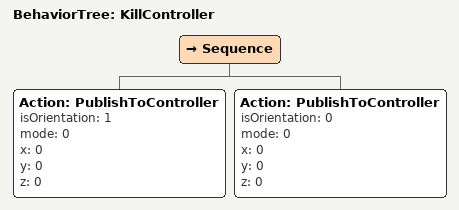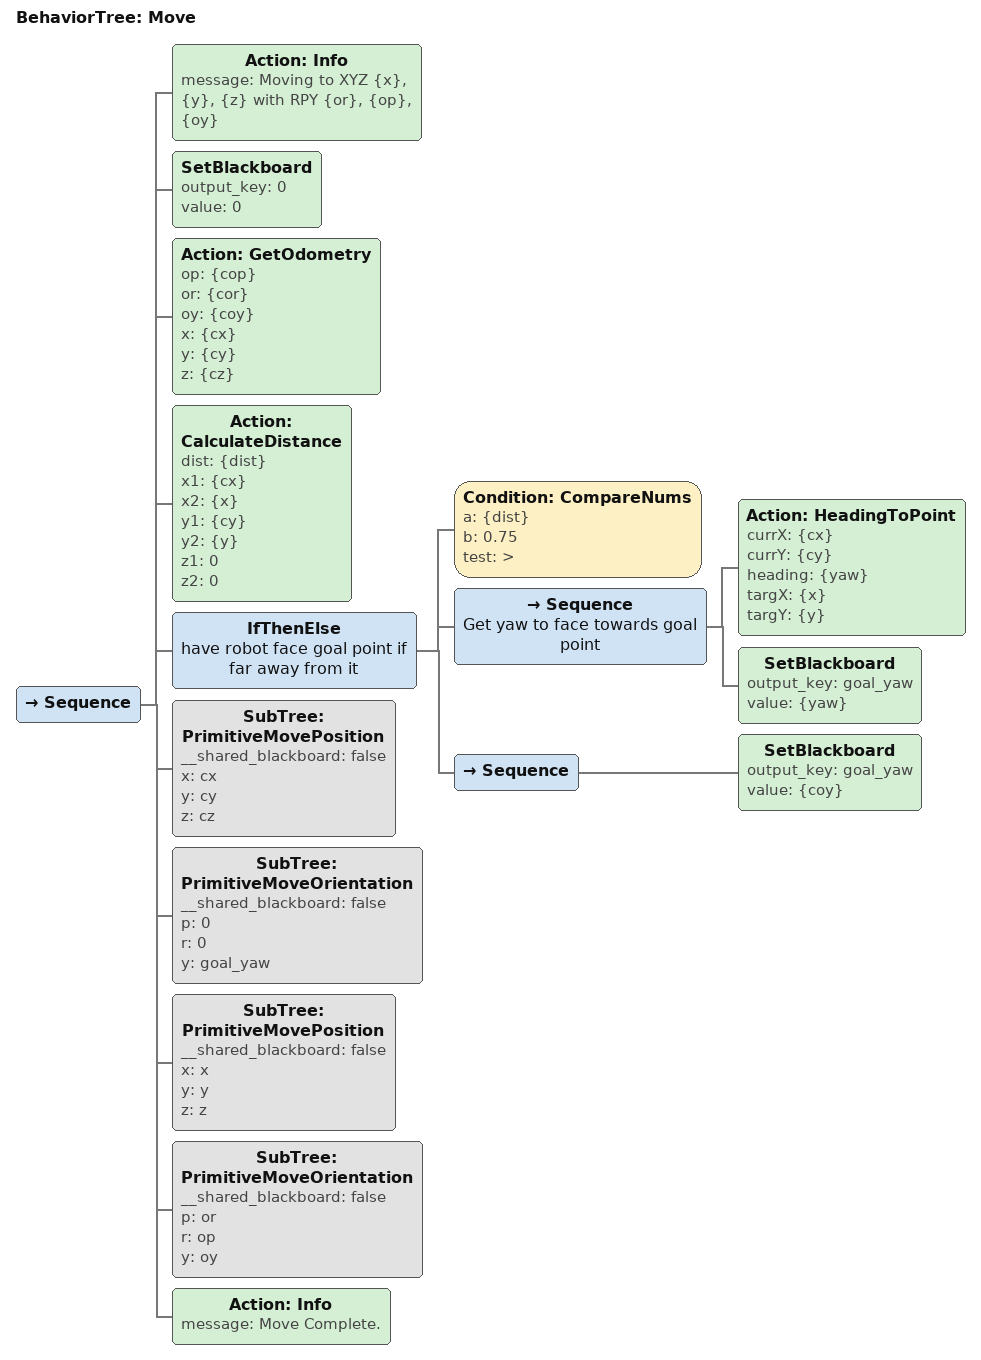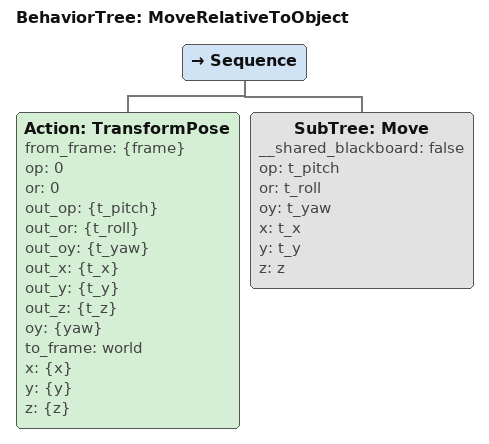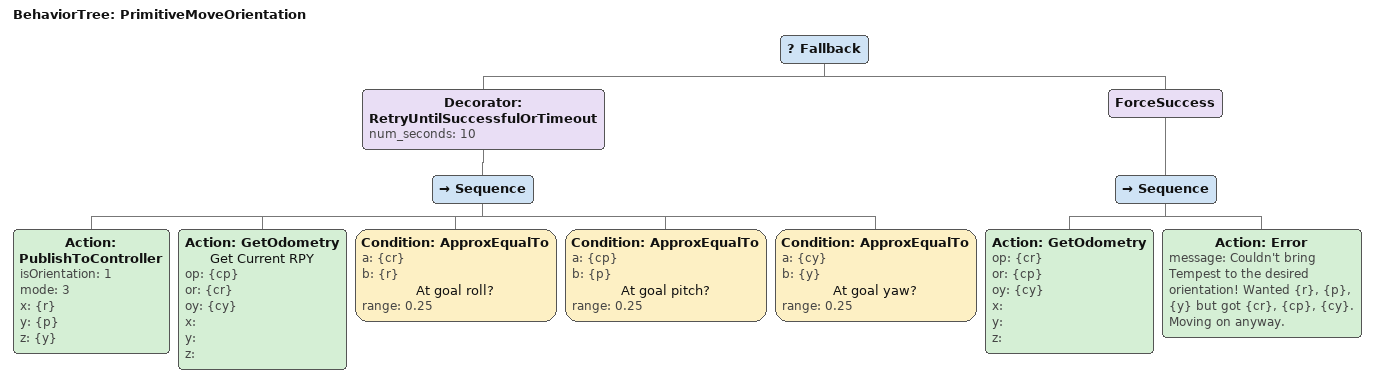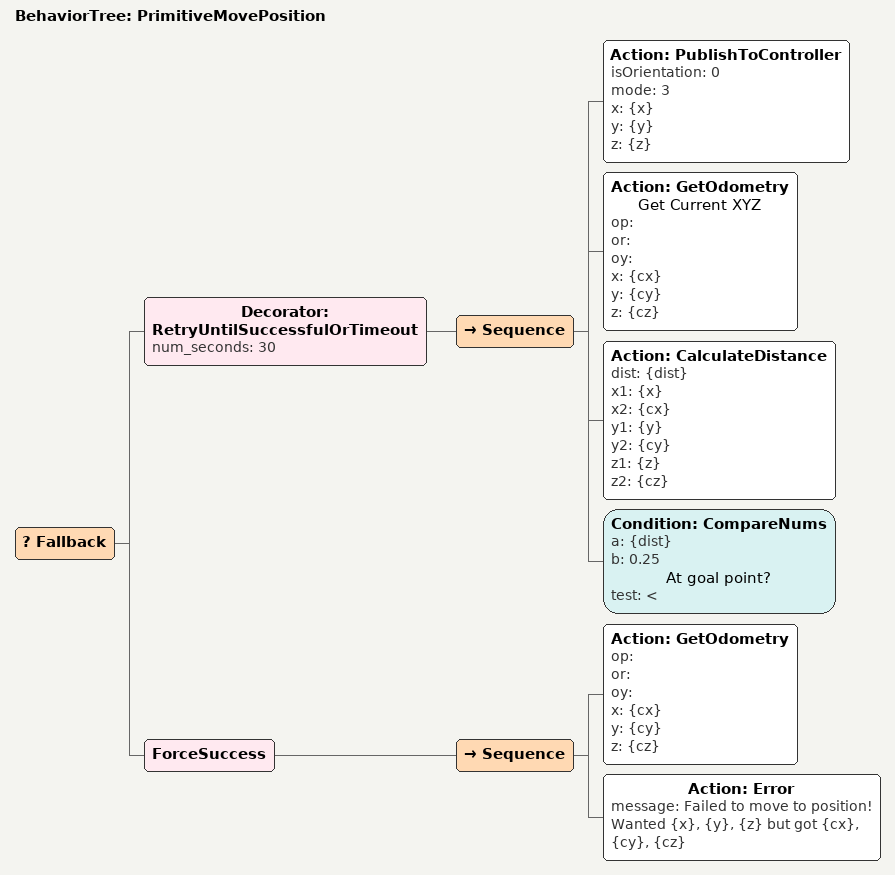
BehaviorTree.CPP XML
<BehaviorTree ID="KillController">
    <Sequence>
        <Action ID="PublishToController" isOrientation="1" mode="0" x="0" y="0" z="0"/>
        <Action ID="PublishToController" isOrientation="0" mode="0" x="0" y="0" z="0"/>
    </Sequence>
</BehaviorTree>

<BehaviorTree ID="Move">
    <Sequence>
        <Action ID="Info" message="Moving to XYZ {x}, {y}, {z} with RPY {or}, {op}, {oy}"/>
        <SetBlackboard output_key="0" value="0"/>
        <Action ID="GetOdometry" op="{cop}" or="{cor}" oy="{coy}" x="{cx}" y="{cy}" z="{cz}"/>
        <Action ID="CalculateDistance" dist="{dist}" x1="{cx}" x2="{x}" y1="{cy}" y2="{y}" z1="0" z2="0"/>
        <IfThenElse name="have robot face goal point if far away from it">
            <Condition ID="CompareNums" a="{dist}" b="0.75" test=">"/>
            <Sequence name="Get yaw to face towards goal point">
                <Action ID="HeadingToPoint" currX="{cx}" currY="{cy}" heading="{yaw}" targX="{x}" targY="{y}"/>
                <SetBlackboard output_key="goal_yaw" value="{yaw}"/>
            </Sequence>
            <Sequence>
                <SetBlackboard output_key="goal_yaw" value="{coy}"/>
            </Sequence>
        </IfThenElse>
        <SubTree ID="PrimitiveMovePosition" __shared_blackboard="false" x="cx" y="cy" z="cz"/>
        <SubTree ID="PrimitiveMoveOrientation" __shared_blackboard="false" p="0" r="0" y="goal_yaw"/>
        <SubTree ID="PrimitiveMovePosition" __shared_blackboard="false" x="x" y="y" z="z"/>
        <SubTree ID="PrimitiveMoveOrientation" __shared_blackboard="false" p="or" r="op" y="oy"/>
        <Action ID="Info" message="Move Complete."/>
    </Sequence>
</BehaviorTree>

<BehaviorTree ID="MoveRelativeToObject">
    <Sequence>
        <Action ID="TransformPose" from_frame="{frame}" op="0" or="0" out_op="{t_pitch}" out_or="{t_roll}" out_oy="{t_yaw}" out_x="{t_x}" out_y="{t_y}" out_z="{t_z}" oy="{yaw}" to_frame="world" x="{x}" y="{y}" z="{z}"/>
        <SubTree ID="Move" __shared_blackboard="false" op="t_pitch" or="t_roll" oy="t_yaw" x="t_x" y="t_y" z="z"/>
    </Sequence>
</BehaviorTree>

<BehaviorTree ID="PrimitiveMoveOrientation">
    <Fallback>
        <Decorator ID="RetryUntilSuccessfulOrTimeout" num_seconds="10">
            <Sequence>
                <Action ID="PublishToController" isOrientation="1" mode="3" x="{r}" y="{p}" z="{y}"/>
                <Action ID="GetOdometry" name="Get Current RPY" op="{cp}" or="{cr}" oy="{cy}" x="" y="" z=""/>
                <Condition ID="ApproxEqualTo" a="{cr}" b="{r}" name="At goal roll?" range="0.25"/>
                <Condition ID="ApproxEqualTo" a="{cp}" b="{p}" name="At goal pitch?" range="0.25"/>
                <Condition ID="ApproxEqualTo" a="{cy}" b="{y}" name="At goal yaw?" range="0.25"/>
            </Sequence>
        </Decorator>
        <ForceSuccess>
            <Sequence>
                <Action ID="GetOdometry" op="{cr}" or="{cp}" oy="{cy}" x="" y="" z=""/>
                <Action ID="Error" message="Couldn't bring Tempest to the desired orientation! Wanted {r}, {p}, {y} but got {cr}, {cp}, {cy}. Moving on anyway."/>
            </Sequence>
        </ForceSuccess>
    </Fallback>
</BehaviorTree>

<BehaviorTree ID="PrimitiveMovePosition">
    <Fallback>
        <Decorator ID="RetryUntilSuccessfulOrTimeout" num_seconds="30">
            <Sequence>
                <Action ID="PublishToController" isOrientation="0" mode="3" x="{x}" y="{y}" z="{z}"/>
                <Action ID="GetOdometry" name="Get Current XYZ" op="" or="" oy="" x="{cx}" y="{cy}" z="{cz}"/>
                <Action ID="CalculateDistance" dist="{dist}" x1="{x}" x2="{cx}" y1="{y}" y2="{cy}" z1="{z}" z2="{cz}"/>
                <Condition ID="CompareNums" a="{dist}" b="0.25" name="At goal point?" test="&lt;"/>
            </Sequence>
        </Decorator>
        <ForceSuccess>
            <Sequence>
                <Action ID="GetOdometry" op="" or="" oy="" x="{cx}" y="{cy}" z="{cz}"/>
                <Action ID="Error" message="Failed to move to position! Wanted {x}, {y}, {z} but got {cx}, {cy}, {cz}"/>
            </Sequence>
        </ForceSuccess>
    </Fallback>
</BehaviorTree>
